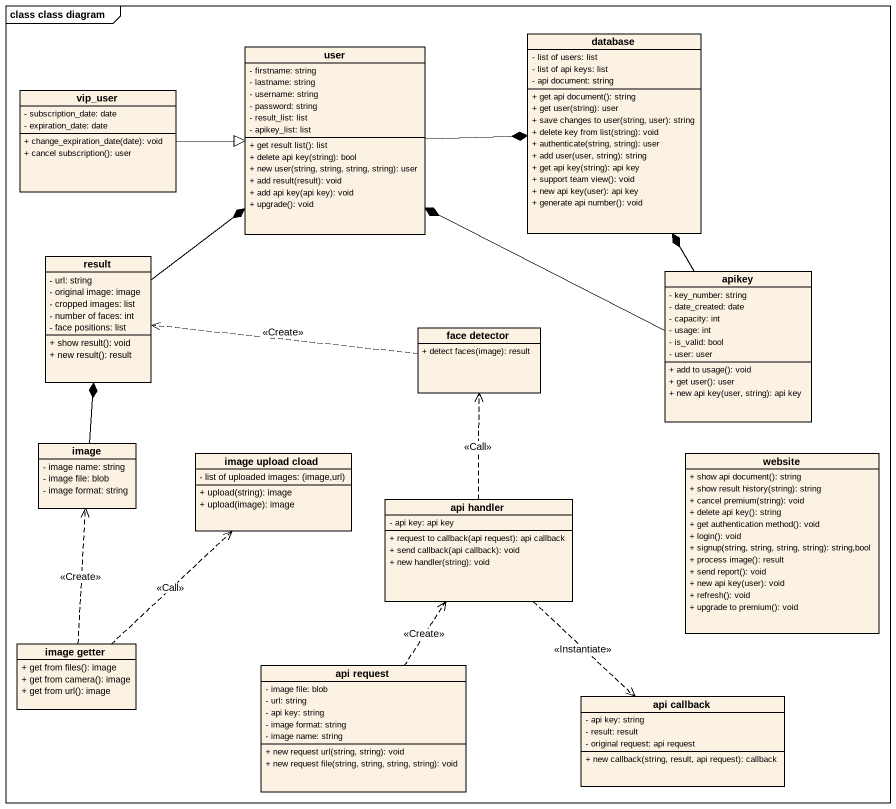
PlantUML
@startuml
mainframe class class diagram
hide circle
hide empty members
skinparam classAttributeIconSize 0
class user {
  - firstname: string
  - lastname: string
  - username: string
  - password: string
  - result_list: list
  - apikey_list: list
  + get result list(): list
  + delete api key(string): bool
  + new user(string, string, string, string): user
  + add result(result): void
  + add api key(api key): void
  + upgrade(): void
}
class "database" as database_ {
  - list of users: list
  - list of api keys: list
  - api document: string
  + get api document(): string
  + get user(string): user
  + save changes to user(string, user): string
  + delete key from list(string): void
  + authenticate(string, string): user
  + add user(user, string): string
  + get api key(string): api key
  + support team view(): void
  + new api key(user): api key
  + generate api number(): void
}
class vip_user {
  - subscription_date: date
  - expiration_date: date
  + change_expiration_date(date): void
  + cancel subscription(): user
}
class result {
  - url: string
  - original image: image
  - cropped images: list
  - number of faces: int
  - face positions: list
  + show result(): void
  + new result(): result
}
class apikey {
  - key_number: string
  - date_created: date
  - capacity: int
  - usage: int
  - is_valid: bool
  - user: user
  + add to usage(): void
  + get user(): user
  + new api key(user, string): api key
}
class "face detector" as face_detector {
  + detect faces(image): result
}
class image {
  - image name: string
  - image file: blob
  - image format: string
}
class "image upload cload" as image_upload_cload {
  {field} - list of uploaded images: (image,url)
  + upload(string): image
  + upload(image): image
}
class website {
  + show api document(): string
  + show result history(string): string
  + cancel premium(string): void
  + delete api key(): string
  + get authentication method(): void
  + login(): void
  + signup(string, string, string, string): string,bool
  + process image(): result
  + send report(): void
  + new api key(user): void
  + refresh(): void
  + upgrade to premium(): void
}
class "api handler" as api_handler {
  - api key: api key
  + request to callback(api request): api callback
  + send callback(api callback): void
  + new handler(string): void
}
class "image getter" as image_getter {
  + get from files(): image
  + get from camera(): image
  + get from url(): image
}
class "api request" as api_request {
  - image file: blob
  - url: string
  - api key: string
  - image format: string
  - image name: string
  + new request url(string, string): void
  + new request file(string, string, string, string): void
}
class "api callback" as api_callback {
  - api key: string
  - result: result
  - original request: api request
  + new callback(string, result, api request): callback
}
user -right-* database_
vip_user -right-|> user
result -up-* user
apikey -left-* user
apikey -up-* database_
face_detector .left.> result : <<Create>>
image -up-* result
api_handler .up.> face_detector : <<Call>>
api_handler ..> api_callback : <<Instantiate>>
image_getter .up.> image : <<Create>>
image_getter .up.> image_upload_cload : <<Call>>
api_request .up.> api_handler : <<Create>>
@enduml
